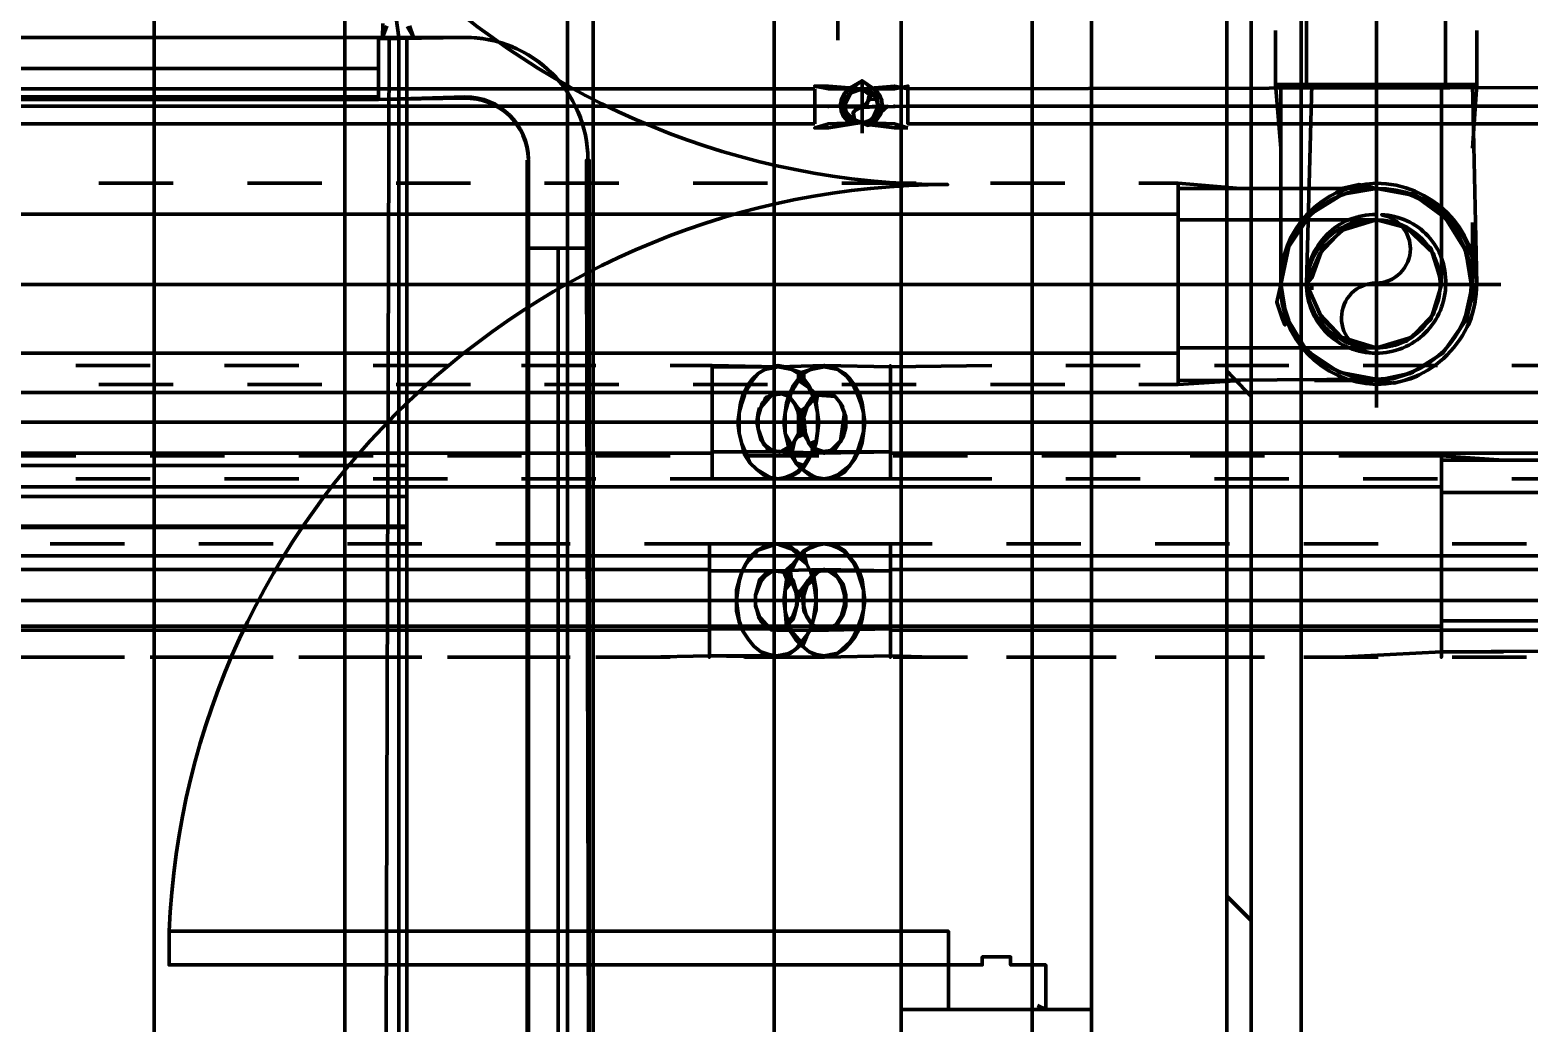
# Model space of a CAD drawing. Extents: x 0 to 1153, y 0 to 816.
# Drawn here: x 673.59 to 685.34, y 558.13 to 565.92 of the extents above; entities that cross this region are included whole.
import ezdxf

# ---------------------------------------------------------------- set-up
doc = ezdxf.new("R2010")
doc.units = 0
doc.header["$MEASUREMENT"] = 0
for name, color, linetype in [('Arch', 7, 'Continuous'), ('Hatch', 7, 'Continuous'), ('PIPE', 7, 'Continuous')]:
    doc.layers.add(name, color=color, linetype=linetype)

msp = doc.modelspace()

# ---------------------------------------------------------------- linework, layer by layer
at = {"layer": 'Arch', "color": 11, "linetype": 'Continuous', "lineweight": 211}
for p, q in [((679.418, 361.77), (679.418, 717.391)), ((681.44, 385.286), (681.44, 636.693)), ((683.154, 563.044), (682.964, 563.245)), ((683.154, 558.938), (682.964, 559.128))]:
    msp.add_line(p, q, dxfattribs=at)
for points in [[(680.413, 638.334), (680.413, 637.593), (680.413, 572.59), (680.413, 571.108), (680.413, 571.172), (681.905, 571.172), (680.413, 571.172), (680.413, 540.607), (681.905, 540.607), (681.905, 639.075), (680.413, 639.075), (681.905, 639.075), (681.905, 697.548), (681.905, 638.789), (680.413, 638.789), (681.905, 638.789), (681.905, 540.607), (680.413, 540.607), (680.413, 638.789), (680.413, 697.548), (680.413, 639.075), (629.973, 639.075)], [(113.961, 576.972), (487.701, 576.972), (487.701, 638.81), (487.892, 638.81), (683.154, 638.81), (683.154, 638.609), (683.154, 383.254), (870.49, 383.254), (870.49, 383.053), (683.154, 383.053), (682.964, 383.064), (487.892, 383.064), (487.701, 383.064), (487.701, 454.3), (113.961, 454.3)], [(486.77, 638.799), (492.315, 633.254), (678, 633.254), (678, 388.715), (683.546, 383.17), (486.77, 383.17)], [(486.77, 638.799), (683.546, 638.799), (683.546, 383.17), (683.546, 638.799), (677.799, 633.053), (492.517, 633.053), (492.517, 388.927), (486.77, 383.17), (492.315, 388.715), (678, 388.715), (492.315, 388.715), (492.315, 633.254), (678, 633.254), (683.546, 638.799), (486.77, 638.799), (492.517, 633.053), (492.517, 388.927)], [(683.154, 383.254), (683.059, 383.254), (682.964, 383.254), (487.892, 383.254), (487.892, 638.609), (682.964, 638.609), (682.964, 383.254)], [(678, 388.715), (678, 633.254), (678, 633.254)], [(677.799, 388.927), (492.517, 388.927), (677.799, 388.927), (677.799, 633.053), (677.799, 388.927), (683.546, 383.17), (486.77, 383.17)], [(674.56, 628.438), (674.56, 392.769), (674.56, 628.438)], [(674.677, 558.853), (680.783, 558.853), (680.783, 558.239), (680.847, 558.239)], [(681.905, 558.239), (680.413, 558.239), (681.905, 558.239)]]:
    msp.add_lwpolyline(points, dxfattribs=at)
for points in [[(676.053, 628.438), (676.053, 391.276), (676.053, 628.438), (676.053, 629.931)], [(680.413, 571.108), (495.131, 571.108), (495.131, 427.429), (530.892, 427.429), (530.892, 390.377), (680.413, 390.377), (680.413, 438.446), (651.859, 438.446), (651.859, 484.897), (680.413, 484.897), (680.413, 571.108), (495.131, 571.108), (495.131, 427.429), (530.892, 427.429), (530.892, 390.377), (680.413, 390.377), (680.413, 438.446), (653.267, 438.446), (680.413, 438.446), (651.859, 438.446), (651.859, 484.897), (680.413, 484.897), (680.413, 571.108), (494.39, 571.108)]]:
    msp.add_lwpolyline(points, close=True, dxfattribs=at)
msp.add_lwpolyline([(674.677, 570.558), (674.677, 570.812), (680.783, 570.812), (680.783, 570.558), (674.677, 570.558, 0.40186), (680.778, 564.705, 0.401863), (674.677, 558.853), (674.677, 558.588), (680.783, 558.588), (681.048, 558.588), (681.048, 558.652), (681.27, 558.652), (681.27, 558.588), (681.545, 558.588), (681.545, 558.239), (681.482, 558.271)], format="xyb", dxfattribs=at)
at = {"layer": 'Hatch', "color": 5, "linetype": 'Continuous', "lineweight": 211}
for p, q in [((676.317, 565.616), (512.053, 565.616)), ((677.725, 564.208), (677.725, 555.911)), ((508.233, 562.261), (676.54, 562.261))]:
    msp.add_line(p, q, dxfattribs=at)
msp.add_lwpolyline([(512.053, 565.372), (676.317, 565.372), (676.317, 565.859), (676.317, 565.393), (676.317, 565.848), (676.989, 565.859, -0.414219), (677.958, 564.901, 0.414205), (676.995, 565.859), (676.317, 565.848), (676.989, 565.859, -0.414219), (677.958, 564.901, 0.414205), (676.995, 565.859), (676.317, 565.859), (676.317, 565.372), (676.989, 565.383, -0.414177), (677.492, 564.901, 0.414213), (676.995, 565.393), (676.317, 565.372), (676.989, 565.383, -0.414177), (677.492, 564.901, 0.414213), (676.995, 565.393), (676.317, 565.372), (512.053, 565.393), (676.317, 565.393), (512.053, 565.372)], format="xyb", dxfattribs=at)
for points in [[(676.317, 565.859), (676.317, 565.372), (676.317, 565.859), (512.053, 565.859), (676.317, 565.859), (512.053, 565.859)], [(677.947, 564.208), (677.947, 564.896), (677.968, 564.208), (677.968, 564.896), (677.968, 564.208), (677.481, 564.208), (677.968, 564.208), (677.968, 555.911), (677.968, 564.208), (677.968, 555.911)], [(677.481, 564.896), (677.481, 564.208), (677.492, 564.896), (677.492, 564.208)], [(677.492, 555.911), (677.492, 564.208), (677.481, 555.911), (677.968, 555.911), (677.492, 555.911), (677.968, 555.911), (677.481, 555.911), (677.481, 564.208), (677.968, 564.208), (677.492, 564.208), (677.968, 564.208), (677.481, 564.208)], [(676.54, 562.028), (508.233, 562.028), (676.54, 562.017), (676.54, 562.504), (676.54, 562.028), (676.54, 562.504), (676.54, 562.017), (508.233, 562.017), (508.233, 562.504), (508.233, 562.028), (508.233, 562.504), (508.233, 562.017)], [(508.233, 562.504), (676.54, 562.504), (508.233, 562.504), (676.54, 562.504)]]:
    msp.add_lwpolyline(points, close=True, dxfattribs=at)
at = {"layer": 'PIPE', "color": 3, "linetype": 'Continuous', "lineweight": 211}
for p, q in [((679.916, 565.838), (679.916, 566.484)), ((679.736, 565.182), (679.736, 565.457)), ((680.466, 565.182), (680.466, 565.457)), ((683.63, 563.88), (683.63, 563.922)), ((679.45, 563.076), (679.482, 563.065)), ((679.863, 563.054), (679.895, 563.044)), ((679.937, 562.991), (679.969, 562.917)), ((679.302, 562.748), (679.291, 562.79)), ((679.662, 562.748), (679.651, 562.79)), ((679.577, 562.695), (679.556, 562.663)), ((679.715, 562.652), (679.693, 562.673)), ((679.969, 562.462), (680.011, 562.504)), ((680.011, 561.784), (679.969, 561.827)), ((679.461, 561.679), (679.492, 561.668)), ((679.291, 561.562), (679.312, 561.594)), ((679.672, 561.319), (679.651, 561.403)), ((679.376, 561.234), (679.355, 561.245)), ((679.969, 561.075), (680.011, 561.118))]:
    msp.add_line(p, q, dxfattribs=at)
at = {"layer": 'PIPE', "color": 110, "linetype": 'Continuous', "lineweight": 211}
for p, q in [((684.138, 562.959), (684.138, 564.896)), ((683.165, 563.922), (685.112, 563.922))]:
    msp.add_line(p, q, dxfattribs=at)
at = {"layer": 'PIPE', "color": 4, "linetype": 'Continuous', "lineweight": 211}
for p, q in [((674.709, 564.716), (674.127, 564.716)), ((675.873, 564.716), (675.291, 564.716)), ((677.037, 564.716), (676.455, 564.716)), ((678.201, 564.716), (677.619, 564.716)), ((679.365, 564.716), (678.783, 564.716)), ((680.529, 564.716), (679.947, 564.716)), ((681.694, 564.716), (681.112, 564.716)), ((674.127, 563.139), (674.709, 563.139)), ((675.291, 563.139), (675.873, 563.139)), ((676.455, 563.139), (677.037, 563.139)), ((677.619, 563.139), (678.201, 563.139)), ((678.783, 563.139), (679.365, 563.139)), ((679.947, 563.139), (680.529, 563.139)), ((681.112, 563.139), (681.694, 563.139))]:
    msp.add_line(p, q, dxfattribs=at)
at = {"layer": 'PIPE', "color": 152, "linetype": 'Continuous', "lineweight": 211}
for p, q in [((674.529, 563.287), (673.947, 563.287)), ((675.693, 563.287), (675.111, 563.287)), ((676.857, 563.287), (676.275, 563.287)), ((678.021, 563.287), (677.439, 563.287)), ((679.291, 563.224), (679.249, 563.171)), ((679.651, 563.224), (679.609, 563.171)), ((680.011, 563.171), (679.969, 563.224)), ((682.286, 563.287), (681.704, 563.287)), ((683.45, 563.287), (682.868, 563.287)), ((684.615, 563.287), (684.033, 563.287)), ((685.779, 563.287), (685.197, 563.287)), ((679.969, 562.462), (680.011, 562.504)), ((673.947, 562.398), (674.529, 562.398)), ((675.111, 562.398), (675.693, 562.398)), ((676.275, 562.398), (676.857, 562.398)), ((677.439, 562.398), (678.021, 562.398)), ((681.704, 562.398), (682.286, 562.398)), ((682.868, 562.398), (683.45, 562.398)), ((684.033, 562.398), (684.615, 562.398)), ((685.197, 562.398), (685.779, 562.398))]:
    msp.add_line(p, q, dxfattribs=at)
at = {"layer": 'PIPE', "color": 142, "linetype": 'Continuous', "lineweight": 211}
for p, q in [((680.328, 563.076), (680.328, 562.599)), ((679.302, 562.959), (679.291, 562.917)), ((679.365, 563.044), (679.344, 563.023)), ((679.725, 563.044), (679.704, 563.023)), ((679.958, 562.959), (679.937, 562.991)), ((678.931, 562.843), (679.45, 562.843)), ((679.81, 562.843), (680.328, 562.843)), ((679.651, 562.79), (679.651, 562.748)), ((679.937, 562.684), (679.958, 562.726)), ((679.355, 562.642), (679.386, 562.621)), ((679.535, 562.631), (679.556, 562.663)), ((679.693, 562.673), (679.715, 562.642)), ((679.863, 562.621), (679.895, 562.631))]:
    msp.add_line(p, q, dxfattribs=at)
at = {"layer": 'PIPE', "color": 220, "linetype": 'Continuous', "lineweight": 211}
for p, q in [((673.947, 562.578), (673.365, 562.578)), ((675.111, 562.578), (674.529, 562.578)), ((676.275, 562.578), (675.693, 562.578)), ((677.439, 562.578), (676.857, 562.578)), ((678.603, 562.578), (678.021, 562.578)), ((679.767, 562.578), (679.185, 562.578)), ((680.932, 562.578), (680.35, 562.578)), ((682.096, 562.578), (681.514, 562.578)), ((683.26, 562.578), (682.678, 562.578)), ((673.365, 561.001), (673.947, 561.001)), ((674.529, 561.001), (675.111, 561.001)), ((675.693, 561.001), (676.275, 561.001)), ((676.857, 561.001), (677.439, 561.001)), ((678.021, 561.001), (678.603, 561.001)), ((679.185, 561.001), (679.767, 561.001)), ((680.35, 561.001), (680.932, 561.001)), ((681.514, 561.001), (682.096, 561.001)), ((682.678, 561.001), (683.26, 561.001))]:
    msp.add_line(p, q, dxfattribs=at)
at = {"layer": 'PIPE', "color": 200, "linetype": 'Continuous', "lineweight": 211}
msp.add_line((684.646, 561.245), (684.646, 562.335), dxfattribs=at)
at = {"layer": 'PIPE', "color": 171, "linetype": 'Continuous', "lineweight": 211}
for p, q in [((674.328, 561.89), (673.746, 561.89)), ((675.492, 561.89), (674.91, 561.89)), ((676.656, 561.89), (676.074, 561.89)), ((677.82, 561.89), (677.238, 561.89)), ((679.651, 561.827), (679.609, 561.784)), ((680.011, 561.784), (679.969, 561.827)), ((681.821, 561.89), (681.239, 561.89)), ((682.985, 561.89), (682.403, 561.89)), ((684.149, 561.89), (683.567, 561.89)), ((685.313, 561.89), (684.731, 561.89)), ((679.588, 561.139), (679.64, 561.086)), ((679.969, 561.075), (680.011, 561.118)), ((673.746, 561.001), (674.328, 561.001)), ((674.91, 561.001), (675.492, 561.001)), ((676.074, 561.001), (676.656, 561.001)), ((677.238, 561.001), (677.82, 561.001)), ((681.239, 561.001), (681.821, 561.001)), ((682.403, 561.001), (682.985, 561.001)), ((683.567, 561.001), (684.149, 561.001)), ((684.731, 561.001), (685.313, 561.001))]:
    msp.add_line(p, q, dxfattribs=at)
at = {"layer": 'PIPE', "color": 230, "linetype": 'Continuous', "lineweight": 211}
msp.add_line((685.239, 561.795), (687.176, 561.795), dxfattribs=at)
at = {"layer": 'PIPE', "color": 161, "linetype": 'Continuous', "lineweight": 211}
for p, q in [((678.91, 561.213), (678.91, 561.689)), ((679.757, 561.668), (679.725, 561.657)), ((679.683, 561.605), (679.662, 561.573)), ((679.916, 561.626), (679.895, 561.657)), ((678.91, 561.446), (679.439, 561.446)), ((679.281, 561.53), (679.27, 561.488)), ((679.81, 561.446), (680.328, 561.446)), ((679.291, 561.319), (679.312, 561.287)), ((679.651, 561.403), (679.651, 561.361)), ((679.693, 561.287), (679.715, 561.255)), ((679.895, 561.245), (679.916, 561.266))]:
    msp.add_line(p, q, dxfattribs=at)
at = {"layer": 'PIPE', "color": 4, "linetype": 'Continuous', "lineweight": 211}
for points in [[(684.678, 565.489), (683.588, 565.489), (684.678, 565.489), (684.678, 629.793), (683.588, 629.793), (683.588, 565.489)], [(683.387, 564.991), (683.345, 565.489), (683.345, 565.912)], [(684.89, 564.991), (684.922, 565.489), (684.922, 565.912)], [(682.583, 563.922), (684.138, 563.922), (684.138, 565.489)], [(683.07, 564.674), (682.583, 564.716), (682.276, 564.716)], [(683.652, 564.674), (684.138, 564.674), (683.874, 564.631), (683.821, 564.642), (683.884, 564.631), (684.011, 564.663), (684.138, 564.674), (684.265, 564.663), (684.392, 564.631), (684.392, 564.631), (684.265, 564.663), (684.138, 564.674), (684.001, 564.705), (683.821, 564.642), (683.863, 564.674), (684.001, 564.705), (684.138, 564.674), (684.265, 564.663), (684.392, 564.631), (684.456, 564.642), (684.392, 564.631), (684.392, 564.631), (684.138, 564.674), (684.265, 564.663), (684.392, 564.631)], [(683.842, 564.621), (684.011, 564.663), (684.138, 564.674)], [(682.583, 564.473), (682.583, 563.383), (682.583, 564.473), (485.817, 564.473), (485.817, 563.383), (682.583, 563.383)], [(683.429, 564.187), (683.398, 564.06), (683.387, 563.922), (683.429, 563.668), (683.398, 563.795), (683.387, 563.922), (683.398, 564.06), (683.429, 564.187), (683.398, 564.06), (683.387, 563.922), (683.355, 563.785), (683.398, 563.658), (683.419, 563.605), (683.398, 563.658), (683.355, 563.785), (683.387, 563.922), (683.398, 564.06), (683.429, 564.187), (683.387, 563.922), (683.387, 564.409)], [(684.826, 564.219), (684.879, 564.06), (684.89, 563.922), (684.826, 564.219), (684.879, 564.06), (684.89, 563.922), (684.879, 563.795), (684.847, 563.668), (684.858, 563.605), (684.879, 563.658), (684.911, 563.785), (684.89, 563.922), (684.879, 564.06), (684.826, 564.219), (684.826, 564.219), (684.879, 564.06), (684.89, 563.922), (684.911, 563.785), (684.879, 563.658), (684.826, 563.637), (684.89, 563.922), (684.89, 564.409)], [(683.45, 563.637), (683.398, 563.795), (683.387, 563.922)], [(684.89, 563.922), (684.879, 563.795), (684.826, 563.637), (684.847, 563.668)], [(683.652, 563.171), (684.138, 563.171), (683.884, 563.224), (684.011, 563.182), (684.138, 563.171), (684.276, 563.15), (684.403, 563.182), (684.456, 563.203), (684.403, 563.182), (684.276, 563.15), (684.138, 563.171), (684.011, 563.182), (683.884, 563.224), (684.011, 563.182), (684.138, 563.171), (684.265, 563.182), (684.392, 563.224), (684.138, 563.171), (684.011, 563.182), (683.884, 563.224)], [(684.424, 563.234), (684.265, 563.182), (684.138, 563.171)], [(683.07, 563.171), (682.583, 563.139), (682.276, 563.139)]]:
    msp.add_lwpolyline(points, dxfattribs=at)
at = {"layer": 'PIPE', "color": 110, "linetype": 'Continuous', "lineweight": 211}
for points in [[(684.138, 565.489), (684.138, 629.793), (684.138, 565.489)], [(682.583, 563.922), (485.817, 563.922), (682.583, 563.922)]]:
    msp.add_lwpolyline(points, dxfattribs=at)
at = {"layer": 'PIPE', "color": 3, "linetype": 'Continuous', "lineweight": 211}
for points in [[(676.437, 566.143), (676.476, 565.859), (676.476, 555.477), (676.476, 565.859)], [(676.382, 565.951), (676.349, 565.859), (676.351, 565.967)], [(676.559, 565.951), (676.592, 565.859), (676.543, 565.945)], [(676.402, 565.859), (676.54, 565.859), (676.402, 565.859), (676.37, 555.477), (676.402, 555.371), (676.402, 555.191), (676.381, 555.138), (676.328, 554.874), (676.402, 554.62), (676.37, 554.45), (676.37, 554.334), (676.582, 554.334), (676.54, 554.45), (676.54, 554.62), (676.571, 554.673), (676.614, 554.937), (676.54, 555.191), (676.402, 555.191), (676.54, 555.191), (676.582, 555.371), (676.54, 555.477), (676.54, 565.859)], [(542.354, 565.457), (542.354, 565.15), (542.354, 565.457), (679.736, 565.457), (679.736, 565.182), (542.354, 565.15), (541.655, 565.15), (542.354, 565.182)], [(680.101, 565.192), (680.049, 565.203), (679.979, 565.273), (679.969, 565.325), (679.979, 565.376), (680.007, 565.418), (680.049, 565.446), (680.101, 565.457), (680.152, 565.446), (680.194, 565.418), (680.226, 565.366), (680.187, 565.425), (680.133, 565.453), (680.079, 565.455), (680.023, 565.431), (679.979, 565.376), (679.937, 565.325), (679.945, 565.376), (679.969, 565.421), (680.004, 565.457), (680.049, 565.48), (680.106, 565.52), (680.198, 565.457), (680.233, 565.421), (680.257, 565.376), (680.265, 565.325), (680.257, 565.273), (680.225, 565.218), (680.187, 565.185), (680.101, 565.192), (680.049, 565.203), (679.994, 565.2), (679.955, 565.249), (679.937, 565.311), (679.955, 565.249), (680.049, 565.203), (680.101, 565.192), (680.165, 565.173), (680.225, 565.218), (680.257, 565.273), (680.265, 565.325), (680.257, 565.273), (680.233, 565.228), (680.198, 565.192), (680.153, 565.169), (680.101, 565.192), (679.994, 565.2), (679.961, 565.238), (679.942, 565.285), (679.937, 565.338), (679.95, 565.388), (679.976, 565.431), (680.025, 565.47), (680.106, 565.52), (680.198, 565.457), (680.233, 565.421), (680.257, 565.376), (680.198, 565.457), (680.106, 565.52), (680.025, 565.47), (679.969, 565.421), (679.942, 565.364), (679.937, 565.311), (679.95, 565.261), (679.994, 565.2), (680.101, 565.192), (680.18, 565.203), (680.233, 565.319), (680.212, 565.393), (680.106, 565.457), (680.021, 565.425), (679.969, 565.319), (679.99, 565.235), (680.101, 565.192), (680.049, 565.203), (679.979, 565.273), (679.969, 565.325), (679.979, 565.376), (680.007, 565.418), (680.049, 565.446), (680.101, 565.457), (680.152, 565.446), (680.194, 565.418), (680.226, 565.366), (680.187, 565.425), (680.133, 565.453), (680.079, 565.455), (680.023, 565.431), (679.979, 565.376), (679.937, 565.325), (679.945, 565.376), (679.969, 565.421), (680.004, 565.457), (680.049, 565.48), (680.106, 565.52), (680.198, 565.457), (680.233, 565.421), (680.257, 565.376), (680.265, 565.325), (680.257, 565.273), (680.225, 565.218), (680.187, 565.185), (680.101, 565.192), (680.049, 565.203), (679.994, 565.2), (679.955, 565.249), (679.937, 565.311), (679.955, 565.249), (680.049, 565.203), (680.101, 565.192), (680.165, 565.173), (680.225, 565.218), (680.257, 565.273), (680.265, 565.325), (680.257, 565.273), (680.233, 565.228), (680.198, 565.192), (680.153, 565.169), (680.101, 565.192), (679.994, 565.2), (679.961, 565.238), (679.942, 565.285), (679.937, 565.338), (679.95, 565.388), (679.976, 565.431), (680.025, 565.47), (680.106, 565.52), (680.198, 565.457), (680.233, 565.421), (680.257, 565.376), (680.198, 565.457), (680.106, 565.52), (680.025, 565.47), (679.969, 565.421), (679.942, 565.364), (679.937, 565.311), (679.95, 565.261), (679.994, 565.2), (680.101, 565.192), (679.842, 565.15), (679.736, 565.15), (679.842, 565.182), (680.101, 565.192), (680.18, 565.203), (680.233, 565.319), (680.212, 565.393), (680.106, 565.457), (679.842, 565.478), (679.736, 565.478), (679.842, 565.457), (680.106, 565.457), (680.021, 565.425), (679.969, 565.325), (679.99, 565.235), (680.101, 565.192), (680.049, 565.203), (679.979, 565.273), (679.975, 565.366), (680, 565.411), (680.04, 565.442), (680.09, 565.456), (680.143, 565.45), (680.187, 565.425), (680.218, 565.385), (680.233, 565.335), (680.257, 565.273), (680.233, 565.228), (680.198, 565.192), (680.153, 565.169), (680.101, 565.192), (680.049, 565.203), (679.969, 565.228), (679.945, 565.273), (679.937, 565.325), (679.945, 565.376), (679.976, 565.431), (680.014, 565.464), (680.106, 565.52), (680.165, 565.476), (680.208, 565.449), (680.247, 565.4), (680.264, 565.338), (680.247, 565.4), (680.198, 565.457), (680.106, 565.52), (680.037, 565.476), (679.976, 565.431), (679.945, 565.376), (679.937, 565.325), (679.945, 565.376), (679.969, 565.421), (680.004, 565.457), (680.049, 565.48), (680.106, 565.52), (680.198, 565.457), (680.233, 565.421), (680.257, 565.376), (680.265, 565.325), (680.257, 565.273), (680.225, 565.218), (680.187, 565.185), (680.101, 565.192), (680.049, 565.203), (679.994, 565.2), (679.955, 565.249), (679.937, 565.311), (679.955, 565.249), (680.049, 565.203), (680.101, 565.192), (680.165, 565.173), (680.225, 565.218), (680.257, 565.273), (680.265, 565.325), (680.257, 565.273), (680.233, 565.228), (680.198, 565.192), (680.153, 565.169), (680.101, 565.192), (680.049, 565.203), (679.969, 565.228), (679.945, 565.273), (679.937, 565.325), (679.945, 565.376), (679.976, 565.431), (680.014, 565.464), (680.106, 565.52), (680.165, 565.476), (680.208, 565.449), (680.247, 565.4), (680.264, 565.338), (680.247, 565.4), (680.198, 565.457), (680.106, 565.52), (680.037, 565.476), (679.976, 565.431), (679.945, 565.376), (679.937, 565.325), (679.945, 565.376), (679.969, 565.421), (680.004, 565.457), (680.049, 565.48), (680.106, 565.52), (680.165, 565.476), (680.208, 565.449), (680.24, 565.411), (680.26, 565.364), (680.264, 565.311), (680.252, 565.261), (680.225, 565.218), (680.187, 565.185), (680.101, 565.192), (680.049, 565.203), (679.994, 565.2), (679.95, 565.261), (679.937, 565.311), (679.988, 565.394), (680.023, 565.431), (680.069, 565.453), (680.122, 565.455), (680.171, 565.437), (680.208, 565.403), (680.231, 565.346), (680.208, 565.403), (680.152, 565.446), (680.101, 565.457), (680.04, 565.442), (679.988, 565.394), (679.969, 565.335), (679.942, 565.285), (680.049, 565.203), (680.101, 565.192), (680.165, 565.173), (680.225, 565.218), (680.257, 565.273), (680.307, 565.319), (679.937, 565.311), (679.95, 565.261), (679.994, 565.2), (680.101, 565.192), (680.049, 565.203), (679.979, 565.273), (679.969, 565.325), (679.979, 565.376), (680.007, 565.418), (680.059, 565.45), (680.112, 565.456), (680.162, 565.442), (680.208, 565.403), (680.152, 565.446), (680.101, 565.457), (680.166, 565.41), (680.146, 565.336), (680.164, 565.415), (680.112, 565.456), (680.059, 565.45), (680, 565.411), (679.972, 565.356), (679.97, 565.303), (679.994, 565.246), (680.049, 565.203), (680.101, 565.192), (680.049, 565.203), (679.979, 565.273), (680.049, 565.203), (680.101, 565.192), (680.049, 565.203), (680.037, 565.277), (680.137, 565.33), (680.169, 565.382), (680.165, 565.476), (680.106, 565.52), (680.106, 565.108)], [(691.79, 565.478), (680.466, 565.457), (680.36, 565.478), (680.106, 565.457), (680.36, 565.457), (680.466, 565.478), (680.466, 565.182), (691.79, 565.182)], [(684.646, 565.489), (683.63, 565.489), (684.646, 565.489)], [(679.736, 565.319), (541.655, 565.319)], [(679.842, 565.319), (679.842, 565.319), (679.842, 565.319)], [(691.79, 565.319), (680.466, 565.319), (691.79, 565.319)], [(684.138, 564.674), (683.874, 564.631), (683.62, 564.473), (683.45, 564.219), (683.387, 563.922)], [(682.583, 563.425), (682.583, 564.43), (682.583, 563.425)], [(684.138, 563.171), (684.403, 563.224), (684.657, 563.383), (684.826, 563.626), (684.89, 563.922)], [(680.328, 563.277), (679.81, 563.287), (679.757, 563.277), (679.704, 563.256), (679.609, 563.224), (679.556, 563.256), (679.503, 563.277), (679.45, 563.277), (678.931, 563.277)], [(679.609, 563.171), (679.577, 563.118), (679.545, 563.054), (679.524, 562.991), (679.503, 562.917), (679.503, 562.758), (679.556, 562.663), (679.482, 562.61), (679.545, 562.589), (679.503, 562.758), (679.492, 562.843), (679.503, 562.917), (679.513, 562.991), (679.535, 563.044), (679.577, 562.991), (679.651, 562.885), (679.683, 562.991), (679.757, 563.054), (679.683, 562.991), (679.651, 562.885), (679.651, 562.79), (679.693, 562.673), (679.746, 562.695), (679.715, 562.621), (679.683, 562.557), (679.651, 562.504), (679.609, 562.462), (679.556, 562.43), (679.503, 562.409), (679.45, 562.398), (679.386, 562.409), (679.334, 562.43), (679.281, 562.472), (679.228, 562.525), (679.185, 562.589), (679.164, 562.673), (679.143, 562.758), (679.132, 562.843), (679.143, 562.917), (679.154, 562.991), (679.175, 563.065), (679.207, 563.129), (679.249, 563.182), (679.291, 563.224), (679.344, 563.256), (679.397, 563.277), (679.45, 563.277), (679.503, 563.266), (679.556, 563.256), (679.651, 563.224), (679.609, 563.171), (679.651, 563.224), (679.609, 563.171), (679.683, 563.118), (679.757, 563.054), (679.81, 563.076), (680.328, 563.076), (680.328, 562.61), (680.328, 563.076), (680.328, 562.61), (680.328, 563.076), (679.81, 563.076), (679.895, 563.044), (679.937, 562.991), (679.969, 562.917), (679.969, 562.758), (679.916, 562.663), (679.842, 562.61), (679.778, 562.61), (679.693, 562.673), (679.662, 562.748), (679.609, 562.758), (679.577, 562.695), (679.556, 562.599), (679.588, 562.525), (679.64, 562.472), (679.693, 562.441), (679.746, 562.409), (679.81, 562.398), (679.863, 562.409), (679.916, 562.42), (679.969, 562.451), (680.053, 562.557), (680.085, 562.621), (680.106, 562.684), (680.117, 562.758), (680.127, 562.843), (680.117, 562.917), (680.106, 562.991), (680.085, 563.065), (680.053, 563.129), (680.011, 563.182), (679.969, 563.224), (679.916, 563.256), (679.863, 563.277), (679.81, 563.287), (679.863, 563.266), (679.916, 563.256), (679.969, 563.224), (680.011, 563.171), (680.043, 563.118), (680.074, 563.054), (680.096, 562.991), (680.117, 562.917), (680.117, 562.769), (680.096, 562.695), (680.074, 562.621), (680.043, 562.557), (680.011, 562.504), (679.916, 562.43), (679.863, 562.409), (679.81, 562.398)], [(679.45, 562.398), (679.386, 562.409), (679.334, 562.441), (679.281, 562.472), (679.228, 562.525), (679.196, 562.599), (679.164, 562.673), (679.143, 562.758), (679.143, 562.917), (679.164, 562.991), (679.185, 563.054), (679.217, 563.118), (679.249, 563.171), (679.291, 563.224), (679.344, 563.256), (679.397, 563.266), (679.45, 563.277)], [(679.651, 563.224), (679.704, 563.256), (679.757, 563.266), (679.81, 563.277)], [(679.334, 562.673), (679.291, 562.79), (679.291, 562.885), (679.323, 562.991), (679.397, 563.054), (679.323, 562.991), (679.291, 562.885), (679.291, 562.79), (679.334, 562.673), (679.418, 562.61), (679.334, 562.673), (679.418, 562.61), (679.334, 562.673), (679.291, 562.79), (679.291, 562.885), (679.323, 562.991), (679.397, 563.054), (679.482, 563.065), (679.535, 563.044), (679.598, 562.959), (679.651, 562.917), (679.64, 562.843), (679.609, 562.758), (679.556, 562.663), (679.482, 562.61), (679.386, 562.621), (679.334, 562.673), (679.291, 562.79), (679.291, 562.917), (679.344, 563.023), (679.397, 563.054), (679.482, 563.076), (679.418, 563.076), (679.344, 563.023), (679.291, 562.917), (679.281, 562.843), (679.291, 562.79), (679.334, 562.673), (679.386, 562.621), (679.482, 562.61), (679.556, 562.663), (679.609, 562.758), (679.619, 562.843), (679.598, 562.959), (679.535, 563.044), (679.45, 563.076), (678.931, 563.076), (679.45, 563.076), (678.931, 563.076), (679.45, 563.076), (679.535, 563.044), (679.577, 562.991), (679.609, 562.917), (679.662, 562.959), (679.704, 563.023), (679.778, 563.076), (679.842, 563.076), (679.895, 563.044), (679.937, 562.991), (679.979, 562.885), (679.979, 562.8), (679.958, 562.726), (679.895, 562.631), (679.81, 562.599), (680.328, 562.61), (679.81, 562.61), (680.328, 562.61), (679.81, 562.61), (679.715, 562.642), (679.651, 562.748), (679.609, 562.917), (679.577, 562.991), (679.535, 563.044), (679.566, 563.129), (679.609, 563.182), (679.693, 563.129), (679.725, 563.065), (679.757, 562.917), (679.767, 562.843), (679.757, 562.758), (679.746, 562.684), (679.693, 562.673), (679.778, 562.61), (679.863, 562.621), (679.937, 562.695), (679.969, 562.917), (679.937, 562.991), (679.895, 563.044), (679.81, 563.076), (680.328, 563.076), (680.328, 562.61), (680.328, 563.076), (680.328, 562.61), (680.328, 563.076), (679.81, 563.076), (679.757, 563.054), (679.746, 562.991), (679.757, 562.917), (679.757, 562.769), (679.746, 562.695), (679.725, 562.621), (679.693, 562.557), (679.609, 562.451), (679.556, 562.42), (679.503, 562.398), (679.45, 562.398), (678.931, 562.398)], [(679.746, 562.991), (679.757, 563.054), (679.895, 563.044), (679.937, 562.991), (679.969, 562.917), (679.969, 562.758), (679.916, 562.663), (679.842, 562.61), (679.778, 562.61), (679.693, 562.673), (679.651, 562.79), (679.609, 562.917), (679.609, 562.758), (679.556, 562.663), (679.482, 562.61), (678.931, 562.61), (678.931, 563.076), (678.931, 562.61), (679.482, 562.61), (679.545, 562.589), (679.588, 562.525), (679.64, 562.472), (679.693, 562.43), (679.746, 562.409), (679.81, 562.398), (680.328, 562.398)], [(679.577, 562.991), (679.609, 562.917), (679.609, 562.758), (679.556, 562.663), (679.482, 562.61), (678.931, 562.61), (678.931, 563.076), (678.931, 562.61), (678.931, 563.076), (678.931, 562.61), (679.482, 562.61)], [(678.931, 563.076), (678.931, 562.61), (678.931, 563.076)], [(679.969, 562.758), (679.916, 562.663), (679.863, 562.621), (679.778, 562.61), (679.693, 562.673), (679.651, 562.79), (679.651, 562.885), (679.662, 562.748), (679.609, 562.758), (679.651, 562.885), (679.683, 562.991), (679.757, 563.054), (679.81, 563.076), (679.895, 563.044), (679.937, 562.991), (679.969, 562.917), (679.969, 562.758), (679.916, 562.663), (679.863, 562.621), (679.778, 562.61)], [(679.291, 562.885), (679.312, 562.959), (679.397, 563.054), (679.482, 563.065), (679.482, 563.065), (679.482, 563.065), (679.397, 563.054)], [(679.651, 562.885), (679.672, 562.959), (679.757, 563.054)], [(686.202, 561.287), (684.646, 561.287), (684.646, 562.293), (686.202, 562.293)], [(686.202, 561.287), (684.646, 561.287), (684.646, 562.293), (686.202, 562.293)], [(686.202, 561.287), (684.646, 561.287), (684.646, 562.293), (684.646, 561.287), (684.646, 562.293), (686.202, 562.293)], [(686.202, 561.287), (684.646, 561.287), (684.646, 562.293), (686.202, 562.293)], [(684.646, 561.287), (684.646, 562.293), (684.646, 561.287)], [(679.291, 561.329), (679.27, 561.414), (679.27, 561.488), (679.312, 561.594), (679.355, 561.647), (679.408, 561.679), (679.461, 561.679), (679.535, 561.668), (679.556, 561.594), (679.503, 561.53), (679.492, 561.446), (679.503, 561.361), (679.513, 561.245), (679.461, 561.224), (678.91, 561.224), (678.91, 561.679), (678.91, 561.224), (679.439, 561.224), (679.355, 561.245), (679.291, 561.329), (679.27, 561.414), (679.27, 561.488), (679.312, 561.594), (679.355, 561.647), (679.408, 561.679), (679.492, 561.668), (679.556, 561.594), (679.598, 561.488), (679.598, 561.414), (679.556, 561.298), (679.513, 561.245), (679.439, 561.224), (679.355, 561.245), (679.291, 561.329), (679.27, 561.414), (679.27, 561.488), (679.312, 561.594), (679.355, 561.647), (679.408, 561.679), (679.492, 561.668), (679.556, 561.594), (679.588, 561.53), (679.64, 561.488), (679.651, 561.361), (679.715, 561.255), (679.778, 561.213), (679.842, 561.213), (680.328, 561.224), (679.81, 561.224), (680.328, 561.224), (679.842, 561.213), (679.916, 561.266), (679.958, 561.329), (679.979, 561.403), (679.979, 561.488), (679.958, 561.573), (679.895, 561.657), (679.81, 561.689), (679.725, 561.657), (679.662, 561.573), (679.598, 561.488), (679.598, 561.414), (679.566, 561.298), (679.492, 561.224), (679.439, 561.224), (679.355, 561.245), (679.291, 561.329), (679.376, 561.234), (679.291, 561.329), (679.27, 561.414), (679.27, 561.488), (679.312, 561.594), (679.355, 561.647), (679.408, 561.679), (679.355, 561.657), (679.302, 561.605), (679.27, 561.488), (679.27, 561.414), (679.291, 561.329), (679.397, 561.213), (679.492, 561.224), (679.566, 561.298), (679.588, 561.372), (679.598, 561.446), (679.588, 561.53), (679.566, 561.605), (679.492, 561.668), (679.439, 561.679), (678.91, 561.679), (679.439, 561.679), (678.91, 561.679), (679.439, 561.679), (679.492, 561.668), (679.566, 561.732), (679.651, 561.837), (679.704, 561.869), (679.757, 561.89), (679.81, 561.89), (680.328, 561.89)], [(680.328, 561.012), (679.81, 561.001), (679.746, 561.012), (679.693, 561.044), (679.64, 561.086), (679.672, 561.171), (679.715, 561.255), (679.672, 561.319), (679.651, 561.403), (679.651, 561.488), (679.672, 561.562), (679.725, 561.605), (679.704, 561.668), (679.672, 561.732), (679.609, 561.784), (679.577, 561.732), (679.545, 561.668), (679.556, 561.594), (679.598, 561.488), (679.598, 561.414), (679.577, 561.329), (679.524, 561.277), (679.545, 561.202), (679.63, 561.118), (679.588, 561.065), (679.545, 561.033), (679.492, 561.023), (679.439, 561.012), (679.492, 561.012), (679.588, 561.065), (679.64, 561.107), (679.672, 561.16), (679.704, 561.224), (679.725, 561.298), (679.746, 561.372), (679.746, 561.53), (679.725, 561.647), (679.778, 561.679), (679.842, 561.679), (679.916, 561.626), (679.947, 561.562), (679.969, 561.488), (679.969, 561.414), (679.937, 561.298), (679.895, 561.245), (679.842, 561.224), (679.778, 561.224), (679.715, 561.255), (679.672, 561.319), (679.651, 561.403), (679.651, 561.488), (679.683, 561.594), (679.725, 561.647), (679.778, 561.679), (679.842, 561.679), (680.328, 561.679), (680.328, 561.224), (680.328, 561.679), (680.328, 561.224), (680.328, 561.679), (679.81, 561.689), (679.895, 561.657), (679.947, 561.562), (679.969, 561.488), (679.969, 561.414), (679.947, 561.329), (679.916, 561.266), (679.842, 561.224), (679.778, 561.224), (679.715, 561.255), (679.651, 561.361), (679.651, 561.488), (679.662, 561.573), (679.757, 561.668), (679.704, 561.668), (679.672, 561.732), (679.64, 561.784), (679.545, 561.869), (679.492, 561.89), (679.376, 561.89), (679.281, 561.837), (679.228, 561.784), (679.196, 561.732), (679.164, 561.668), (679.143, 561.605), (679.122, 561.53), (679.122, 561.446), (679.122, 561.361), (679.143, 561.277), (679.175, 561.202), (679.217, 561.139), (679.259, 561.086), (679.312, 561.044), (679.376, 561.012), (679.439, 561.012), (678.91, 561.012)], [(679.545, 561.859), (679.63, 561.784), (679.545, 561.859), (679.492, 561.88), (679.439, 561.89), (678.91, 561.89)], [(679.408, 561.679), (679.492, 561.668), (679.556, 561.594), (679.492, 561.668), (679.524, 561.594), (679.503, 561.53), (679.503, 561.361), (679.513, 561.245), (679.461, 561.224), (678.91, 561.224), (678.91, 561.679), (678.91, 561.224), (678.91, 561.679), (678.91, 561.224), (679.461, 561.224), (679.513, 561.245), (679.556, 561.202), (679.588, 561.139), (679.64, 561.086), (679.693, 561.044), (679.746, 561.023), (679.81, 561.012), (679.863, 561.023), (679.916, 561.033), (679.969, 561.065), (680.011, 561.107), (680.053, 561.16), (680.085, 561.224), (680.106, 561.298), (680.117, 561.372), (680.127, 561.446), (680.117, 561.53), (680.106, 561.605), (680.085, 561.668), (680.053, 561.732), (679.969, 561.837), (679.916, 561.869), (679.863, 561.89), (679.81, 561.89), (679.863, 561.88), (679.916, 561.859), (679.969, 561.827), (680.043, 561.732), (680.074, 561.668), (680.096, 561.594), (680.117, 561.53), (680.117, 561.372), (680.096, 561.298), (680.074, 561.234), (680.043, 561.171), (680.011, 561.118), (679.916, 561.033), (679.863, 561.023), (679.81, 561.012)], [(679.439, 561.012), (679.376, 561.023), (679.312, 561.044), (679.259, 561.086), (679.217, 561.139), (679.175, 561.202), (679.143, 561.287), (679.132, 561.361), (679.122, 561.446), (679.132, 561.53), (679.143, 561.594), (679.164, 561.668), (679.196, 561.732), (679.281, 561.827), (679.238, 561.784)], [(679.439, 561.89), (679.334, 561.859), (679.334, 561.859), (679.281, 561.837), (679.376, 561.88)], [(679.609, 561.784), (679.651, 561.827), (679.704, 561.859), (679.757, 561.88), (679.81, 561.89)], [(678.91, 561.679), (678.91, 561.224), (678.91, 561.679)], [(679.556, 561.594), (679.588, 561.53), (679.598, 561.414), (679.556, 561.298), (679.513, 561.245), (679.556, 561.298)], [(679.725, 561.647), (679.672, 561.562), (679.683, 561.594)], [(679.895, 561.245), (679.947, 561.329), (679.937, 561.298)]]:
    msp.add_lwpolyline(points, dxfattribs=at)
for points in [[(684.138, 564.43), (684.371, 564.367), (684.562, 564.208), (684.636, 563.975), (684.646, 563.922), (684.583, 563.689), (684.414, 563.51), (684.138, 563.425), (683.895, 563.478), (683.715, 563.647), (683.588, 563.928), (683.694, 564.166), (683.863, 564.346), (684.138, 564.43), (682.583, 564.43), (682.583, 563.425), (684.138, 563.425), (684.414, 563.51), (684.583, 563.689), (684.646, 563.922), (684.636, 563.975), (684.562, 564.208), (684.371, 564.367), (684.138, 564.43), (682.583, 564.43), (682.583, 563.425), (682.583, 564.43), (682.583, 563.425), (684.138, 563.425), (683.895, 563.478), (683.715, 563.647), (683.588, 563.928), (683.694, 563.689), (683.863, 563.51), (684.138, 563.425), (684.371, 563.478), (684.562, 563.647), (684.646, 563.922), (684.646, 565.489), (683.63, 565.489), (683.588, 563.928), (683.694, 564.166), (683.863, 564.346), (684.138, 564.43), (683.895, 564.367), (683.715, 564.208), (683.63, 563.975), (683.588, 563.928), (683.694, 563.689), (683.863, 563.51), (684.138, 563.425), (684.371, 563.478), (684.562, 563.647), (684.646, 563.922), (684.583, 564.166), (684.371, 564.367), (684.138, 564.43), (683.895, 564.367), (683.715, 564.208), (683.63, 563.975), (683.588, 563.928), (683.63, 565.489), (684.646, 565.489), (683.63, 565.489), (684.646, 565.489), (684.646, 563.922), (684.583, 564.166), (684.371, 564.367), (684.138, 564.43), (684.371, 564.367), (684.562, 564.208), (684.636, 563.975), (684.646, 563.922), (684.583, 563.689), (684.414, 563.51), (684.138, 563.425), (683.895, 563.478), (683.715, 563.647), (683.588, 563.928), (683.694, 564.166), (683.863, 564.346), (684.138, 564.43), (682.583, 564.43), (682.583, 563.425), (684.138, 563.425), (684.414, 563.51), (684.583, 563.689), (684.646, 563.922), (684.636, 563.975), (684.562, 564.208), (684.371, 564.367), (684.138, 564.43), (682.583, 564.43), (682.583, 563.425), (684.138, 563.425), (683.895, 563.478), (683.715, 563.647), (683.588, 563.928), (683.694, 563.689), (683.863, 563.51), (684.138, 563.425), (684.371, 563.478), (684.562, 563.647), (684.646, 563.922), (684.646, 565.489), (683.63, 565.489), (683.588, 563.928), (683.694, 564.166), (683.863, 564.346), (684.138, 564.43), (683.895, 564.367), (683.715, 564.208), (683.63, 563.975), (683.588, 563.928), (683.694, 563.689), (683.863, 563.51), (684.138, 563.425), (684.371, 563.478), (684.562, 563.647), (684.646, 563.922), (684.583, 564.166), (684.371, 564.367), (684.138, 564.43), (683.895, 564.367), (683.715, 564.208), (683.63, 563.975), (683.588, 563.928), (683.63, 565.489), (684.646, 565.489), (684.646, 563.922), (684.583, 564.166), (684.371, 564.367), (684.138, 564.43), (684.138, 564.43, -0.414213), (684.636, 563.928, -0.414241), (684.138, 563.425, -0.414241), (683.588, 563.928, -0.414213), (684.138, 564.43, -0.414213), (684.636, 563.928, -0.414241), (684.138, 563.425, -0.414241), (683.588, 563.928, -0.414213), (684.138, 564.43, -0.414213), (684.636, 563.928, -0.414241), (684.138, 563.425, -0.414241), (683.588, 563.928, -0.414213), (684.138, 564.43, -0.414213), (684.636, 563.928, -0.414241), (684.138, 563.425, -0.414241), (683.588, 563.928, -0.414213), (684.138, 564.43, -0.414213), (684.636, 563.928, -0.414241), (684.138, 563.425, -0.414241), (683.588, 563.928, -0.414213), (684.138, 564.43, -0.414213), (684.636, 563.928, -0.414241), (684.138, 563.425, -0.414241), (683.588, 563.928, -0.414213), (684.138, 564.43, -0.414213), (684.636, 563.928, -0.414241), (684.138, 563.425, -0.414241), (683.588, 563.928, -0.414213), (684.138, 564.43, -0.414213), (684.636, 563.928, -0.414241), (684.138, 563.425, -0.414241), (683.588, 563.928, -0.414213), (684.138, 564.43, 0.41424), (683.588, 563.928, 0.414236), (684.138, 563.425)], [(684.89, 565.489), (684.922, 563.928, -0.414224), (684.133, 563.139, -0.414207), (683.387, 563.928, -0.414167), (684.133, 564.716, -0.414185), (684.922, 563.928, 0.414185), (684.133, 564.716, 0.414167), (683.387, 563.928, 0.414207), (684.133, 563.139, 0.414224), (684.922, 563.928, 0.414185), (684.133, 564.674, 0.414166), (683.387, 563.928), (683.387, 565.489)], [(680.466, 565.319), (680.065, 565.309), (680.032, 565.256), (680.049, 565.206), (680.101, 565.193, 0.414252), (680.233, 565.325, -0.414252), (680.101, 565.193, 0.414252), (680.233, 565.325, -0.414252), (680.106, 565.182), (680.36, 565.15), (680.466, 565.15), (680.36, 565.182), (680.101, 565.193, 0.414252), (680.233, 565.325), (680.223, 565.376), (680.168, 565.372), (680.117, 565.321), (679.736, 565.319), (542.354, 565.319)], [(682.583, 564.674), (684.138, 564.674), (684.435, 564.621), (684.678, 564.441), (684.837, 564.187), (684.879, 563.928, -0.414206), (684.133, 563.181), (683.842, 563.234), (683.588, 563.404), (683.429, 563.668), (683.387, 563.928, 0.414187), (684.133, 563.181, 0.414206), (684.879, 563.928, 0.414185), (684.138, 564.674, 0.414166), (683.387, 563.928, 0.414187), (684.133, 563.181), (682.583, 563.171)], [(684.646, 562.546), (686.202, 562.546), (686.498, 562.483), (686.752, 562.314), (686.911, 562.049), (686.943, 561.8, -0.414201), (686.197, 561.054), (685.906, 561.097), (685.662, 561.277), (685.504, 561.53), (685.451, 561.8, 0.414219), (686.197, 561.054, 0.414201), (686.943, 561.8, 0.41421), (686.202, 562.546, 0.414229), (685.451, 561.8, 0.414219), (686.197, 561.054), (684.646, 561.044)]]:
    msp.add_lwpolyline(points, format="xyb", dxfattribs=at)
at = {"layer": 'PIPE', "color": 4, "linetype": 'Continuous', "lineweight": 211}
for points in [[(683.387, 565.489), (684.89, 565.489), (683.345, 565.489), (684.922, 565.489)], [(682.583, 563.171), (682.583, 564.674), (682.583, 563.139), (682.583, 564.716)]]:
    msp.add_lwpolyline(points, close=True, dxfattribs=at)
msp.add_lwpolyline([(684.133, 564.473), (684.133, 564.472, 0.41424), (683.588, 563.928, 0.414236), (684.133, 563.383)], format="xyb", dxfattribs=at)
at = {"layer": 'PIPE', "color": 3, "linetype": 'Continuous', "lineweight": 211}
msp.add_lwpolyline([(683.863, 563.663, 0.414298), (684.133, 563.383, 0.414236), (684.679, 563.928, 0.414239), (684.177, 564.469), (684.238, 564.451), (684.292, 564.421), (684.338, 564.378), (684.373, 564.327), (684.395, 564.268), (684.402, 564.203, -0.414265), (684.133, 563.933, 0.414299)], format="xyb", close=True, dxfattribs=at)
at = {"layer": 'PIPE', "color": 4, "linetype": 'Continuous', "lineweight": 211}
msp.add_lwpolyline([(683.863, 563.663, 0.414298), (684.133, 563.383, 0.414236), (684.679, 563.928, 0.414239), (684.177, 564.469), (684.238, 564.451), (684.292, 564.421), (684.338, 564.378), (684.373, 564.327), (684.395, 564.268), (684.402, 564.203, -0.414265), (684.133, 563.933, 0.414299)], format="xyb", close=True, dxfattribs=at)
at = {"layer": 'PIPE', "color": 200, "linetype": 'Continuous', "lineweight": 211}
for points in [[(684.646, 561.795), (686.202, 561.795), (686.202, 563.351)], [(488.04, 561.245), (488.04, 562.335), (488.04, 561.245), (684.646, 561.245), (684.646, 562.335), (488.04, 562.335)]]:
    msp.add_lwpolyline(points, dxfattribs=at)
at = {"layer": 'PIPE', "color": 152, "linetype": 'Continuous', "lineweight": 211}
for points in [[(681.122, 563.287), (680.328, 563.277), (679.81, 563.287), (679.45, 563.277), (678.931, 563.287), (678.603, 563.287)], [(681.122, 562.398), (680.328, 562.398), (679.81, 562.398), (679.45, 562.398), (678.931, 562.398), (678.603, 562.398)]]:
    msp.add_lwpolyline(points, dxfattribs=at)
for points in [[(678.931, 562.398), (678.931, 562.843), (678.931, 563.277), (678.931, 562.398), (678.931, 563.287)], [(679.863, 563.266), (679.81, 563.277), (679.757, 563.266), (679.704, 563.256), (679.609, 563.224), (679.609, 563.171), (679.577, 563.118), (679.545, 563.054), (679.524, 562.991), (679.503, 562.917), (679.503, 562.758), (679.524, 562.673), (679.556, 562.599), (679.588, 562.525), (679.651, 562.504), (679.651, 562.504), (679.683, 562.557), (679.715, 562.621), (679.746, 562.695), (679.757, 562.769), (679.757, 562.917), (679.746, 562.991), (679.715, 563.054), (679.683, 563.118), (679.651, 563.182), (679.609, 563.224), (679.556, 563.256), (679.503, 563.266), (679.45, 563.277), (679.397, 563.266), (679.344, 563.256), (679.291, 563.224), (679.249, 563.171), (679.217, 563.118), (679.185, 563.054), (679.164, 562.991), (679.143, 562.917), (679.143, 562.758), (679.164, 562.673), (679.196, 562.599), (679.228, 562.525), (679.281, 562.472), (679.334, 562.441), (679.386, 562.409), (679.45, 562.398), (679.503, 562.409), (679.556, 562.43), (679.609, 562.451), (679.556, 562.42), (679.503, 562.398), (679.45, 562.398), (679.386, 562.409), (679.334, 562.43), (679.281, 562.472), (679.228, 562.525), (679.185, 562.589), (679.164, 562.673), (679.143, 562.758), (679.132, 562.843), (679.143, 562.917), (679.154, 562.991), (679.175, 563.065), (679.207, 563.129), (679.291, 563.224), (679.344, 563.256), (679.397, 563.277), (679.45, 563.287), (679.503, 563.277), (679.556, 563.256), (679.651, 563.224), (679.651, 563.182), (679.693, 563.129), (679.725, 563.065), (679.746, 562.991), (679.757, 562.917), (679.767, 562.843), (679.757, 562.758), (679.746, 562.684), (679.725, 562.621), (679.693, 562.557), (679.64, 562.472), (679.693, 562.441), (679.746, 562.409), (679.81, 562.398), (679.863, 562.409), (679.916, 562.43), (680.011, 562.504), (680.043, 562.557), (680.074, 562.621), (680.096, 562.695), (680.117, 562.769), (680.117, 562.917), (680.096, 562.991), (680.074, 563.054), (680.043, 563.118), (680.011, 563.182), (679.969, 563.224), (679.916, 563.256), (679.863, 563.277), (679.916, 563.256), (680.011, 563.182), (680.053, 563.129), (680.085, 563.065), (680.106, 562.991), (680.117, 562.917), (680.127, 562.843), (680.117, 562.758), (680.106, 562.684), (680.085, 562.621), (680.053, 562.557), (679.969, 562.451), (679.916, 562.42), (679.863, 562.398), (679.81, 562.398), (679.746, 562.409), (679.693, 562.43), (679.64, 562.472), (679.588, 562.525), (679.545, 562.589), (679.503, 562.758), (679.492, 562.843), (679.503, 562.917), (679.513, 562.991), (679.535, 563.065), (679.566, 563.129), (679.651, 563.224), (679.704, 563.256), (679.757, 563.277), (679.81, 563.287)], [(680.328, 562.398), (680.328, 563.277), (680.328, 562.398), (680.328, 563.287)]]:
    msp.add_lwpolyline(points, close=True, dxfattribs=at)
at = {"layer": 'PIPE', "color": 142, "linetype": 'Continuous', "lineweight": 211}
for points in [[(678.931, 563.076), (678.931, 562.599), (678.931, 563.076), (482.113, 563.076), (482.113, 562.599), (678.931, 562.599)], [(679.45, 562.599), (679.556, 562.663), (679.598, 562.726), (679.651, 562.748), (679.715, 562.642), (679.81, 562.599), (679.895, 562.631), (679.958, 562.726), (679.979, 562.8), (679.979, 562.885), (679.937, 562.991), (679.895, 563.044), (679.81, 563.076), (679.418, 563.076), (679.344, 563.023), (679.291, 562.917), (679.281, 562.843), (679.291, 562.79), (679.312, 562.705), (679.386, 562.621), (679.482, 562.61), (679.81, 562.599)], [(679.418, 563.076), (679.482, 563.076), (679.535, 563.044), (679.598, 562.959), (679.651, 562.917), (679.64, 562.843), (679.609, 562.758), (679.619, 562.843), (679.609, 562.917), (679.662, 562.959), (679.704, 563.023), (679.778, 563.076), (679.842, 563.076)], [(687.155, 563.076), (687.155, 562.599), (687.155, 563.076), (680.328, 563.076), (680.328, 562.599), (687.155, 562.599)]]:
    msp.add_lwpolyline(points, dxfattribs=at)
at = {"layer": 'PIPE', "color": 162, "linetype": 'Continuous', "lineweight": 211}
for points in [[(678.931, 562.843), (482.113, 562.843), (678.931, 562.843)], [(679.81, 562.843), (679.45, 562.843), (679.81, 562.843)], [(687.155, 562.843), (680.328, 562.843), (687.155, 562.843)]]:
    msp.add_lwpolyline(points, dxfattribs=at)
at = {"layer": 'PIPE', "color": 220, "linetype": 'Continuous', "lineweight": 211}
for points in [[(685.133, 562.546), (684.646, 562.578), (683.842, 562.578)], [(683.842, 561.001), (684.646, 561.044), (685.133, 561.044)]]:
    msp.add_lwpolyline(points, dxfattribs=at)
msp.add_lwpolyline([(684.646, 562.546), (684.646, 561.044), (684.646, 562.578), (684.646, 561.001)], close=True, dxfattribs=at)
at = {"layer": 'PIPE', "color": 230, "linetype": 'Continuous', "lineweight": 211}
msp.add_lwpolyline([(488.04, 561.795), (684.646, 561.795), (488.04, 561.795)], dxfattribs=at)
at = {"layer": 'PIPE', "color": 171, "linetype": 'Continuous', "lineweight": 211}
for points in [[(680.656, 561.89), (680.328, 561.89), (679.81, 561.89), (679.439, 561.89), (678.91, 561.89), (678.402, 561.89)], [(679.238, 561.784), (679.281, 561.837), (679.238, 561.784), (679.196, 561.732), (679.164, 561.668), (679.143, 561.594), (679.132, 561.53), (679.122, 561.446), (679.132, 561.361), (679.143, 561.287), (679.175, 561.202), (679.217, 561.139), (679.259, 561.086), (679.312, 561.044), (679.376, 561.023), (679.439, 561.012), (679.492, 561.023), (679.545, 561.033), (679.64, 561.107), (679.545, 561.033), (679.492, 561.012), (679.439, 561.001), (679.376, 561.012), (679.312, 561.044), (679.259, 561.086), (679.217, 561.139), (679.175, 561.202), (679.143, 561.277), (679.122, 561.361), (679.122, 561.53), (679.143, 561.605), (679.164, 561.668), (679.196, 561.732), (679.238, 561.784), (679.281, 561.837), (679.281, 561.837), (679.439, 561.89), (679.492, 561.89), (679.588, 561.837), (679.64, 561.784), (679.672, 561.732), (679.704, 561.668), (679.725, 561.605), (679.746, 561.53), (679.746, 561.372), (679.725, 561.298), (679.704, 561.224), (679.672, 561.16), (679.64, 561.086), (679.693, 561.044), (679.746, 561.023), (679.81, 561.012), (679.863, 561.023), (679.916, 561.033), (679.969, 561.065), (680.011, 561.118), (680.043, 561.171), (680.074, 561.234), (680.096, 561.298), (680.117, 561.372), (680.117, 561.53), (680.096, 561.594), (680.074, 561.668), (680.043, 561.732), (679.969, 561.827), (679.916, 561.859), (679.863, 561.89), (679.916, 561.869), (679.969, 561.837), (680.053, 561.732), (680.085, 561.668), (680.106, 561.605), (680.117, 561.53), (680.127, 561.446), (680.117, 561.372), (680.106, 561.298), (680.085, 561.224), (680.053, 561.16), (679.969, 561.065), (679.916, 561.033), (679.863, 561.012), (679.81, 561.001), (679.746, 561.012), (679.693, 561.044), (679.64, 561.086), (679.588, 561.139), (679.545, 561.202), (679.524, 561.277), (679.503, 561.361), (679.492, 561.446), (679.503, 561.53), (679.513, 561.605), (679.535, 561.668), (679.566, 561.732), (679.651, 561.837), (679.704, 561.869), (679.757, 561.89), (679.81, 561.89), (679.863, 561.89), (679.81, 561.89), (679.757, 561.88), (679.704, 561.859), (679.651, 561.827), (679.672, 561.732), (679.704, 561.668), (679.725, 561.594), (679.736, 561.53), (679.746, 561.446), (679.736, 561.372), (679.725, 561.298), (679.704, 561.234), (679.672, 561.171), (679.63, 561.118), (679.556, 561.202), (679.524, 561.287), (679.503, 561.361), (679.503, 561.53), (679.524, 561.594), (679.545, 561.668), (679.577, 561.732), (679.609, 561.784), (679.588, 561.837), (679.439, 561.89), (679.439, 561.89), (679.281, 561.837)], [(678.402, 561.001), (678.91, 561.012), (679.439, 561.001), (679.81, 561.001), (680.328, 561.012), (680.656, 561.001)]]:
    msp.add_lwpolyline(points, dxfattribs=at)
for points in [[(678.91, 561.89), (678.91, 561.012), (678.91, 561.446), (678.91, 561.89), (678.91, 561.001)], [(680.328, 561.89), (680.328, 561.012), (680.328, 561.89), (680.328, 561.001)]]:
    msp.add_lwpolyline(points, close=True, dxfattribs=at)
at = {"layer": 'PIPE', "color": 161, "linetype": 'Continuous', "lineweight": 211}
for points in [[(480.579, 561.213), (480.579, 561.689), (480.579, 561.213), (678.91, 561.213), (678.91, 561.689), (480.579, 561.689)], [(679.408, 561.679), (679.492, 561.668), (679.566, 561.605), (679.588, 561.53), (679.64, 561.488), (679.651, 561.361), (679.715, 561.255), (679.81, 561.213), (679.916, 561.266), (679.958, 561.329), (679.979, 561.403), (679.979, 561.488), (679.958, 561.573), (679.895, 561.657), (679.81, 561.689), (679.408, 561.679), (679.408, 561.679), (679.302, 561.605), (679.27, 561.488), (679.27, 561.403), (679.312, 561.287), (679.365, 561.234), (679.439, 561.213), (679.81, 561.213)], [(679.81, 561.689), (679.725, 561.657), (679.662, 561.573), (679.598, 561.446), (679.588, 561.372), (679.566, 561.298), (679.492, 561.224), (679.397, 561.213)], [(680.328, 561.213), (680.328, 561.689), (680.328, 561.213), (688.541, 561.213), (688.541, 561.689), (680.328, 561.689)]]:
    msp.add_lwpolyline(points, dxfattribs=at)
at = {"layer": 'PIPE', "color": 3, "linetype": 'Continuous', "lineweight": 211}
msp.add_lwpolyline([(679.916, 561.626), (679.947, 561.562), (679.969, 561.488), (679.969, 561.414), (679.937, 561.298), (679.937, 561.298), (679.895, 561.245), (679.842, 561.224), (679.778, 561.224), (679.715, 561.255), (679.672, 561.319), (679.651, 561.403), (679.651, 561.488), (679.683, 561.594), (679.683, 561.594), (679.725, 561.647), (679.778, 561.679), (679.842, 561.679), (679.842, 561.679), (679.916, 561.626), (679.916, 561.626), (679.947, 561.562), (679.969, 561.488), (679.969, 561.414), (679.937, 561.298), (679.937, 561.298), (679.895, 561.245), (679.842, 561.224), (679.778, 561.224), (679.704, 561.234), (679.725, 561.298), (679.736, 561.372), (679.746, 561.446), (679.736, 561.53), (679.725, 561.594), (679.725, 561.647), (679.778, 561.679), (679.842, 561.679), (679.81, 561.679), (680.328, 561.679), (680.328, 561.224), (680.328, 561.679), (680.328, 561.224), (680.328, 561.679), (679.842, 561.679), (679.895, 561.647)], close=True, dxfattribs=at)
at = {"layer": 'PIPE', "color": 181, "linetype": 'Continuous', "lineweight": 211}
for points in [[(480.579, 561.446), (678.91, 561.446), (480.579, 561.446)], [(679.81, 561.446), (679.439, 561.446), (679.81, 561.446)], [(680.328, 561.446), (688.541, 561.446), (680.328, 561.446)]]:
    msp.add_lwpolyline(points, dxfattribs=at)
at = {"layer": 'PIPE', "color": 3, "linetype": 'Continuous', "lineweight": 211}
for p in [(676.476, 565.859), (676.476, 565.859), (679.736, 565.319), (679.736, 565.319), (679.842, 565.319), (680.36, 565.319), (680.36, 565.319), (680.466, 565.319), (680.466, 565.319)]:
    msp.add_point(p, dxfattribs=at)

doc.saveas('drawing.dxf')
